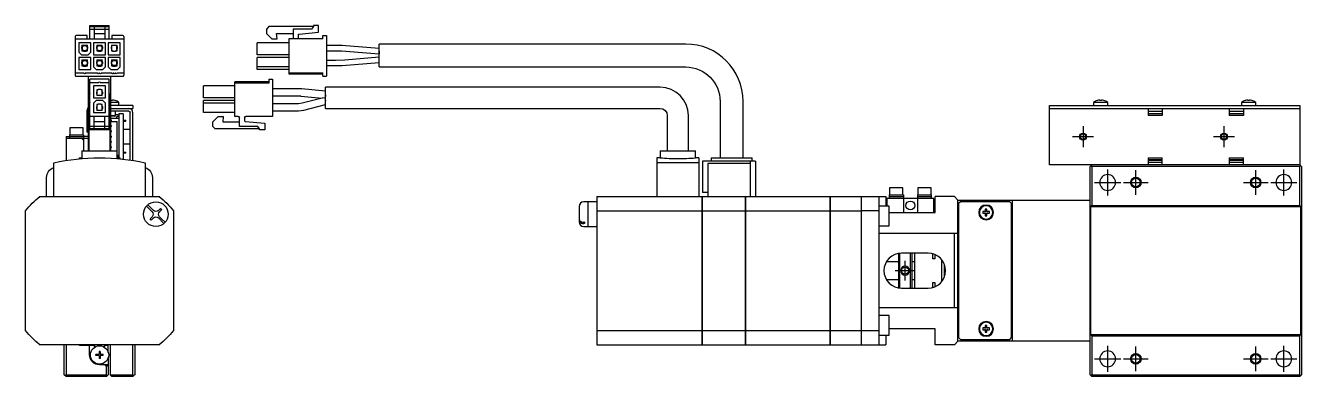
# Model space of a CAD drawing. Extents: x 0 to 745, y -8 to 241.
# Drawn here: x 383.2 to 745.3, y 80 to 179.5 of the extents above; entities that cross this region are included whole.
import ezdxf

# ---------------------------------------------------------------- set-up
doc = ezdxf.new("R2010")
doc.units = 0
doc.header["$LTSCALE"] = 0.5
doc.linetypes.add('CENTER', pattern=[50.8, 31.75, -6.35, 6.35, -6.35])
for name, color, linetype in [('MSM_CENTER', 1, 'CENTER'), ('MSM_CONTINUOUS', 7, 'CONTINUOUS'), ('MSM_NARROW', 5, 'CONTINUOUS')]:
    doc.layers.add(name, color=color, linetype=linetype)

msp = doc.modelspace()

# ---------------------------------------------------------------- linework, layer by layer
at = {"layer": 'MSM_CENTER'}
for p, q in [((683.29, 151.02), (683.29, 145.02)), ((723.29, 151.02), (723.29, 145.02)), ((680.29, 148.02), (686.29, 148.02)), ((720.29, 148.02), (726.29, 148.02)), ((690.29, 131.32), (690.29, 138.72)), ((698.29, 131.52), (698.29, 138.52)), ((732.29, 131.52), (732.29, 138.52)), ((740.29, 131.32), (740.29, 138.72)), ((686.59, 135.02), (693.99, 135.02)), ((694.79, 135.02), (701.79, 135.02)), ((728.79, 135.02), (735.79, 135.02)), ((736.59, 135.02), (743.99, 135.02)), ((632.79, 107.22), (632.79, 112.82)), ((629.99, 110.02), (635.59, 110.02)), ((690.29, 81.32), (690.29, 88.72)), ((698.29, 81.52), (698.29, 88.52)), ((732.29, 81.52), (732.29, 88.52)), ((740.29, 81.32), (740.29, 88.72)), ((686.59, 85.02), (693.99, 85.02)), ((694.79, 85.02), (701.79, 85.02)), ((728.79, 85.02), (735.79, 85.02)), ((736.59, 85.02), (743.99, 85.02))]:
    msp.add_line(p, q, dxfattribs=at)
at = {"layer": 'MSM_CONTINUOUS'}
for p, q in [((401.45, 175.72), (401.45, 179.52)), ((401.45, 179.52), (406.85, 179.52)), ((401.45, 179.22), (406.85, 179.22)), ((401.45, 178.52), (406.85, 178.52)), ((402.65, 179.22), (402.65, 175.72)), ((405.65, 179.22), (405.65, 175.72)), ((406.85, 175.72), (406.85, 179.52)), ((452.24, 179.22), (451.54, 178.52)), ((451.54, 178.52), (451.54, 177.22)), ((464.84, 179.22), (452.24, 179.22)), ((459.09, 178.52), (459.09, 176.02)), ((464.34, 178.52), (459.09, 178.52)), ((460.77, 177.12), (466.34, 177.61)), ((464.84, 179.22), (464.34, 178.52)), ((464.84, 179.52), (464.84, 179.22)), ((466.34, 179.52), (464.84, 179.52)), ((466.34, 177.61), (466.34, 179.52)), ((397.25, 176.42), (397.25, 165.42)), ((397.25, 175.72), (411.05, 175.72)), ((400.65, 176.72), (397.55, 176.72)), ((401.65, 174.62), (398.25, 174.62)), ((398.25, 174.62), (398.25, 171.97)), ((399.15, 173.97), (399.15, 173.47)), ((399.15, 173.97), (400.75, 173.97)), ((399.2, 173.97), (399.2, 172.6)), ((400.65, 175.72), (400.65, 176.72)), ((400.7, 172.6), (400.7, 173.97)), ((400.75, 173.47), (400.75, 173.97)), ((401.65, 171.97), (401.65, 174.62)), ((402.45, 174.62), (402.45, 171.22)), ((405.85, 174.62), (402.45, 174.62)), ((402.65, 177.22), (405.65, 177.22)), ((403.35, 173.97), (403.35, 173.47)), ((403.35, 173.97), (404.95, 173.97)), ((403.4, 173.97), (403.4, 172.6)), ((404.9, 172.6), (404.9, 173.97)), ((404.95, 173.47), (404.95, 173.97)), ((405.85, 171.22), (405.85, 174.62)), ((410.05, 174.62), (406.65, 174.62)), ((406.65, 174.62), (406.65, 171.22)), ((407.55, 173.97), (409.15, 173.97)), ((407.55, 173.97), (407.55, 173.47)), ((407.6, 173.97), (407.6, 172.6)), ((410.75, 176.72), (407.65, 176.72)), ((407.65, 176.72), (407.65, 175.72)), ((409.1, 172.6), (409.1, 173.97)), ((409.15, 173.47), (409.15, 173.97)), ((410.05, 171.22), (410.05, 174.62)), ((411.05, 176.42), (411.05, 165.42)), ((448.94, 171.22), (448.94, 174.62)), ((457.84, 174.62), (448.94, 174.62)), ((451.54, 177.22), (453.04, 175.72)), ((453.04, 175.72), (454.54, 175.72)), ((454.41, 177.22), (459.09, 177.22)), ((454.54, 175.72), (454.41, 177.22)), ((467.54, 175.72), (457.84, 175.72)), ((457.84, 175.72), (457.84, 165.87)), ((460.59, 176.02), (460.59, 176.92)), ((467.54, 175.72), (467.54, 176.72)), ((467.54, 176.72), (468.54, 176.72)), ((468.54, 176.72), (468.54, 165.12)), ((472.17, 173.85), (468.54, 173.85)), ((483.54, 167.77), (483.54, 174.27)), ((570.54, 174.27), (483.54, 174.27)), ((398.25, 171.97), (399, 171.22)), ((401.65, 170.42), (398.25, 170.42)), ((398.25, 170.42), (398.25, 167.02)), ((399, 171.22), (400.9, 171.22)), ((399.05, 173.47), (399.05, 172.97)), ((399.2, 173.47), (399.05, 173.47)), ((399.05, 172.97), (399.2, 172.97)), ((399.15, 172.97), (399.15, 172.32)), ((399.15, 172.32), (399.48, 172.32)), ((399.2, 172.6), (399.58, 172.22)), ((399.58, 172.22), (400.33, 172.22)), ((400.3, 172.22), (399.75, 172.37)), ((400.15, 173.82), (400.7, 173.66)), ((400.33, 172.22), (400.7, 172.6)), ((400.43, 172.32), (400.75, 172.32)), ((400.7, 173.47), (400.85, 173.47)), ((400.7, 172.97), (400.85, 172.97)), ((400.75, 172.32), (400.75, 172.97)), ((400.85, 172.97), (400.85, 173.47)), ((400.9, 171.22), (401.65, 171.97)), ((401.65, 167.02), (401.65, 170.42)), ((402.45, 171.22), (405.85, 171.22)), ((402.45, 170.42), (402.45, 167.77)), ((405.85, 170.42), (402.45, 170.42)), ((403.4, 173.47), (403.25, 173.47)), ((403.25, 173.47), (403.25, 172.97)), ((403.25, 172.97), (403.4, 172.97)), ((403.35, 172.97), (403.35, 172.32)), ((403.35, 172.32), (403.68, 172.32)), ((403.4, 172.6), (403.68, 172.32)), ((403.68, 172.32), (403.78, 172.22)), ((403.78, 172.22), (404.53, 172.22)), ((404.53, 172.22), (404.9, 172.6)), ((404.63, 172.32), (404.95, 172.32)), ((404.9, 173.47), (405.05, 173.47)), ((404.9, 172.97), (405.05, 172.97)), ((404.95, 172.32), (404.95, 172.97)), ((405.05, 172.97), (405.05, 173.47)), ((405.85, 167.77), (405.85, 170.42)), ((406.65, 171.22), (410.05, 171.22)), ((406.65, 170.42), (406.65, 167.77)), ((410.05, 170.42), (406.65, 170.42)), ((407.45, 173.47), (407.45, 172.97)), ((407.6, 173.47), (407.45, 173.47)), ((407.45, 172.97), (407.6, 172.97)), ((407.55, 172.97), (407.55, 172.32)), ((407.55, 172.32), (407.88, 172.32)), ((407.6, 172.6), (407.98, 172.22)), ((407.98, 172.22), (408.73, 172.22)), ((408.73, 172.22), (409.1, 172.6)), ((408.83, 172.32), (409.15, 172.32)), ((409.1, 173.47), (409.25, 173.47)), ((409.1, 172.97), (409.25, 172.97)), ((409.15, 172.32), (409.15, 172.97)), ((409.25, 172.97), (409.25, 173.47)), ((410.05, 167.77), (410.05, 170.42)), ((457.84, 171.22), (448.94, 171.22)), ((457.84, 170.42), (448.94, 170.42)), ((448.94, 167.02), (448.94, 170.42)), ((468.54, 172.35), (472.17, 172.35)), ((472.86, 172.32), (483.48, 171.52)), ((483.54, 173.02), (472.97, 173.82)), ((483.48, 170.52), (473.8, 169.75)), ((483.54, 172.27), (483.48, 171.52)), ((398.25, 167.02), (401.65, 167.02)), ((399.2, 169.27), (399.05, 169.27)), ((399.05, 169.27), (399.05, 168.77)), ((399.05, 168.77), (399.2, 168.77)), ((399.15, 169.77), (400.75, 169.77)), ((399.15, 169.77), (399.15, 169.27)), ((399.15, 168.77), (399.15, 168.12)), ((399.15, 168.12), (399.48, 168.12)), ((399.2, 169.77), (399.2, 168.4)), ((399.2, 168.4), (399.58, 168.02)), ((399.58, 168.02), (400.33, 168.02)), ((399.74, 169.61), (400.26, 169.77)), ((400.62, 168.31), (400.16, 168.18)), ((400.33, 168.02), (400.7, 168.4)), ((400.43, 168.12), (400.75, 168.12)), ((400.7, 168.4), (400.7, 169.77)), ((400.7, 169.27), (400.85, 169.27)), ((400.7, 168.77), (400.85, 168.77)), ((400.75, 169.27), (400.75, 169.77)), ((400.75, 168.12), (400.75, 168.77)), ((400.85, 168.77), (400.85, 169.27)), ((402.45, 167.77), (403.2, 167.02)), ((403.2, 167.02), (405.1, 167.02)), ((403.4, 169.27), (403.25, 169.27)), ((403.25, 169.27), (403.25, 168.77)), ((403.25, 168.77), (403.4, 168.77)), ((403.35, 169.77), (404.95, 169.77)), ((403.35, 169.77), (403.35, 169.27)), ((403.35, 168.77), (403.35, 168.12)), ((403.35, 168.12), (403.68, 168.12)), ((403.4, 169.77), (403.4, 168.4)), ((403.41, 169.77), (403.4, 169.69)), ((403.4, 168.4), (403.78, 168.02)), ((403.78, 168.02), (404.53, 168.02)), ((404.53, 168.02), (404.9, 168.4)), ((404.63, 168.12), (404.95, 168.12)), ((404.9, 168.4), (404.9, 169.77)), ((404.9, 169.77), (404.9, 169.69)), ((404.9, 169.27), (405.05, 169.27)), ((404.9, 168.77), (405.05, 168.77)), ((404.95, 169.27), (404.95, 169.77)), ((404.95, 168.12), (404.95, 168.77)), ((405.05, 168.77), (405.05, 169.27)), ((405.1, 167.02), (405.85, 167.77)), ((406.65, 167.77), (407.4, 167.02)), ((407.4, 167.02), (409.3, 167.02)), ((407.6, 169.27), (407.45, 169.27)), ((407.45, 169.27), (407.45, 168.77)), ((407.45, 168.77), (407.6, 168.77)), ((407.55, 169.77), (409.15, 169.77)), ((407.55, 169.77), (407.55, 169.27)), ((407.55, 168.77), (407.55, 168.12)), ((407.55, 168.12), (407.88, 168.12)), ((407.6, 169.77), (407.6, 168.4)), ((407.6, 168.4), (407.98, 168.02)), ((407.69, 168.31), (408.14, 168.18)), ((407.98, 168.02), (408.73, 168.02)), ((408.56, 169.61), (408.04, 169.77)), ((408.73, 168.02), (409.1, 168.4)), ((408.83, 168.12), (409.15, 168.12)), ((409.1, 168.4), (409.1, 169.77)), ((409.1, 169.27), (409.25, 169.27)), ((409.1, 168.77), (409.25, 168.77)), ((409.15, 169.27), (409.15, 169.77)), ((409.15, 168.12), (409.15, 168.77)), ((409.25, 168.77), (409.25, 169.27)), ((409.3, 167.02), (410.05, 167.77)), ((457.84, 167.77), (448.94, 167.77)), ((457.84, 167.02), (448.94, 167.02)), ((471.17, 169.65), (468.54, 169.65)), ((468.54, 168.15), (472.14, 168.15)), ((473.8, 169.75), (471.17, 169.65)), ((473, 168.18), (483.54, 169.02)), ((483.54, 167.77), (570.54, 167.77)), ((397.25, 166.12), (399.7, 166.12)), ((397.55, 165.12), (410.75, 165.12)), ((400.2, 166.12), (403.63, 166.12)), ((400.9, 165.12), (400.9, 144.02)), ((401.45, 149.92), (401.45, 164.32)), ((406.85, 164.32), (401.45, 164.32)), ((403.9, 163.32), (401.45, 163.32)), ((404.13, 166.12), (404.18, 166.12)), ((406.85, 163.32), (404.4, 163.32)), ((404.68, 166.12), (407.55, 166.12)), ((406.85, 149.92), (406.85, 164.32)), ((407.4, 144.02), (407.4, 165.12)), ((408.05, 166.12), (408.1, 166.12)), ((408.6, 166.12), (408.65, 166.12)), ((409.15, 166.12), (411.05, 166.12)), ((442.59, 153.72), (442.59, 163.57)), ((452.29, 163.57), (442.59, 163.57)), ((442.59, 163.32), (452.29, 163.32)), ((452.29, 163.32), (452.29, 164.32)), ((452.29, 164.32), (453.29, 164.32)), ((453.29, 164.32), (453.29, 153.72)), ((457.84, 166.12), (467.54, 166.12)), ((457.84, 165.87), (467.54, 165.87)), ((467.54, 165.12), (467.54, 166.12)), ((467.54, 165.12), (468.54, 165.12)), ((405.85, 162.42), (402.45, 162.42)), ((402.45, 162.42), (402.45, 159.02)), ((403.4, 160.67), (403.25, 160.67)), ((403.25, 160.67), (403.25, 160.17)), ((403.25, 160.17), (403.4, 160.17)), ((403.35, 161.32), (403.35, 160.67)), ((403.68, 161.32), (403.35, 161.32)), ((403.35, 160.17), (403.35, 159.67)), ((404.95, 159.67), (403.35, 159.67)), ((403.78, 161.42), (403.4, 161.05)), ((403.4, 161.05), (403.4, 159.67)), ((404.53, 161.42), (403.78, 161.42)), ((404.9, 161.05), (404.53, 161.42)), ((404.95, 161.32), (404.63, 161.32)), ((404.9, 159.67), (404.9, 161.05)), ((405.05, 160.67), (404.9, 160.67)), ((405.05, 160.17), (404.9, 160.17)), ((404.95, 160.67), (404.95, 161.32)), ((404.95, 159.67), (404.95, 160.17)), ((405.05, 160.17), (405.05, 160.67)), ((405.85, 159.02), (405.85, 162.42)), ((433.69, 159.02), (433.69, 162.42)), ((442.59, 162.42), (433.69, 162.42)), ((461.19, 161.55), (453.29, 161.55)), ((453.29, 159.55), (461.19, 159.55)), ((461.48, 161.53), (461.19, 161.55)), ((461.19, 159.55), (461.29, 159.54)), ((461.29, 159.54), (467.34, 158.96)), ((468.29, 160.87), (461.48, 161.53)), ((468.29, 159.87), (468.19, 158.87)), ((468.29, 156.02), (468.29, 162.02)), ((563.29, 162.02), (468.29, 162.02)), ((401.15, 159.02), (401.15, 144.02)), ((402.45, 159.02), (405.85, 159.02)), ((403.2, 158.22), (402.45, 157.47)), ((402.45, 157.47), (402.45, 154.82)), ((405.1, 158.22), (403.2, 158.22)), ((403.4, 156.47), (403.25, 156.47)), ((403.25, 156.47), (403.25, 155.97)), ((403.25, 155.97), (403.4, 155.97)), ((403.68, 157.12), (403.35, 157.12)), ((403.35, 157.12), (403.35, 156.47)), ((403.35, 155.97), (403.35, 155.47)), ((403.78, 157.22), (403.4, 156.85)), ((403.4, 156.85), (403.4, 155.47)), ((404.53, 157.22), (403.78, 157.22)), ((404.9, 156.85), (404.53, 157.22)), ((404.95, 157.12), (404.63, 157.12)), ((404.9, 155.47), (404.9, 156.85)), ((405.05, 156.47), (404.9, 156.47)), ((405.05, 155.97), (404.9, 155.97)), ((404.95, 156.47), (404.95, 157.12)), ((404.95, 155.47), (404.95, 155.97)), ((405.05, 155.97), (405.05, 156.47)), ((405.85, 157.47), (405.1, 158.22)), ((405.85, 154.82), (405.85, 157.47)), ((407.15, 144.02), (407.15, 159.02)), ((409.65, 157.72), (407.4, 157.72)), ((413.65, 156.82), (407.4, 156.82)), ((407.4, 156.02), (413.65, 156.02)), ((407.45, 158.28), (407.45, 158.41)), ((407.85, 158.28), (407.45, 158.28)), ((407.85, 158.41), (407.85, 158.28)), ((408.6, 158.28), (408.58, 158.28)), ((409.65, 156.82), (409.65, 157.72)), ((413.65, 156.82), (413.65, 156.02)), ((442.59, 159.02), (433.69, 159.02)), ((442.59, 159.02), (433.69, 159.02)), ((433.69, 154.82), (433.69, 158.22)), ((442.59, 158.22), (433.69, 158.22)), ((442.59, 157.47), (433.69, 157.47)), ((460.65, 157.35), (453.29, 157.35)), ((461.66, 157.47), (460.65, 157.35)), ((467.34, 158.96), (461.66, 157.47)), ((462.16, 155.54), (468.29, 157.14)), ((468.07, 159.01), (467.34, 158.96)), ((468.07, 159.01), (468.29, 158.17)), ((468.1, 158.88), (468.19, 158.87)), ((468.29, 156.02), (563.29, 156.02)), ((580.29, 158.02), (580.29, 142.02)), ((586.79, 142.02), (586.79, 158.02)), ((673.79, 156.82), (744.79, 156.82)), ((673.79, 140.02), (673.79, 156.82)), ((673.79, 156.02), (744.79, 156.02)), ((690.29, 157.72), (686.29, 157.72)), ((686.29, 157.72), (686.29, 156.82)), ((687.36, 158.28), (687.34, 158.28)), ((688.09, 158.28), (688.09, 158.41)), ((688.49, 158.28), (688.09, 158.28)), ((688.49, 158.41), (688.49, 158.28)), ((689.24, 158.28), (689.22, 158.28)), ((690.29, 156.82), (690.29, 157.72)), ((701.79, 156.02), (701.79, 154.02)), ((705.79, 156.02), (705.79, 154.02)), ((724.79, 156.02), (724.79, 154.02)), ((732.29, 157.72), (728.29, 157.72)), ((728.29, 157.72), (728.29, 156.82)), ((728.79, 156.02), (728.79, 154.02)), ((729.36, 158.28), (729.34, 158.28)), ((730.09, 158.28), (730.09, 158.41)), ((730.49, 158.28), (730.09, 158.28)), ((730.49, 158.41), (730.49, 158.28)), ((731.24, 158.28), (731.22, 158.28)), ((732.29, 156.82), (732.29, 157.72)), ((744.79, 156.82), (744.79, 140.02)), ((400.65, 149.32), (400.65, 155.62)), ((406.85, 153.72), (401.45, 153.72)), ((402.45, 154.82), (405.85, 154.82)), ((402.65, 150.22), (402.65, 153.72)), ((405.65, 152.22), (402.65, 152.22)), ((404.95, 155.47), (403.35, 155.47)), ((405.65, 150.22), (405.65, 153.72)), ((412.45, 155.22), (407.4, 155.22)), ((407.4, 154.02), (408.65, 154.02)), ((408.45, 153.82), (407.4, 153.82)), ((407.4, 153.27), (409.65, 153.27)), ((407.4, 152.77), (407.5, 152.77)), ((407.5, 152.77), (407.5, 152.27)), ((407.5, 152.27), (409.15, 152.27)), ((408.45, 153.82), (408.65, 154.02)), ((408.65, 154.02), (408.65, 155.22)), ((408.65, 154.27), (409.65, 154.27)), ((409.65, 153.73), (409.1, 153.73)), ((409.1, 153.27), (409.1, 153.73)), ((409.15, 141.81), (409.15, 152.27)), ((409.65, 154.52), (409.65, 142.02)), ((410.85, 154.52), (409.65, 154.52)), ((410.85, 154.52), (410.85, 141.64)), ((410.85, 152.65), (411.65, 152.65)), ((410.85, 152.4), (411.65, 152.4)), ((411.65, 152.4), (411.65, 152.65)), ((412.85, 141.38), (412.85, 154.82)), ((413.65, 141.26), (413.65, 154.82)), ((442.59, 154.82), (433.69, 154.82)), ((442.59, 154.82), (433.69, 154.82)), ((436.29, 152.22), (437.79, 153.72)), ((436.29, 150.92), (436.29, 152.22)), ((437.79, 153.72), (439.29, 153.72)), ((439.29, 153.72), (439.16, 152.22)), ((439.29, 153.72), (439.16, 152.22)), ((439.16, 152.22), (443.84, 152.22)), ((443.54, 153.72), (442.59, 153.72)), ((443.54, 153.72), (442.59, 153.72)), ((443.54, 153.72), (443.54, 153.72)), ((443.84, 150.92), (443.84, 153.42)), ((445.34, 153.42), (445.34, 152.52)), ((445.52, 152.32), (451.09, 151.83)), ((453.29, 153.72), (445.64, 153.72)), ((445.64, 153.72), (445.64, 153.72)), ((453.29, 153.72), (445.64, 153.72)), ((453.29, 155.35), (460.65, 155.35)), ((460.65, 155.35), (462.16, 155.54)), ((565.29, 154.02), (565.29, 144.02)), ((571.29, 144.02), (571.29, 154.02)), ((701.79, 155.22), (705.79, 155.22)), ((705.79, 154.52), (701.79, 154.52)), ((705.79, 154.02), (701.79, 154.02)), ((724.79, 155.22), (728.79, 155.22)), ((728.79, 154.52), (724.79, 154.52)), ((728.79, 154.02), (724.79, 154.02)), ((395.65, 148.52), (395.65, 147.52)), ((395.65, 148.52), (399.65, 148.52)), ((399.55, 150.52), (395.75, 150.52)), ((395.75, 150.52), (395.75, 148.52)), ((399.55, 148.52), (399.55, 150.52)), ((399.65, 148.52), (399.65, 144.02)), ((400.9, 149.32), (400.65, 149.32)), ((406.85, 150.92), (401.45, 150.92)), ((406.85, 150.22), (401.45, 150.22)), ((406.85, 149.92), (401.45, 149.92)), ((412.85, 150.02), (410.85, 150.02)), ((436.99, 150.22), (436.29, 150.92)), ((436.99, 150.22), (436.29, 150.92)), ((449.59, 150.22), (436.99, 150.22)), ((449.59, 150.22), (436.99, 150.22)), ((449.09, 150.92), (443.84, 150.92)), ((449.09, 150.92), (443.84, 150.92)), ((449.59, 150.22), (449.09, 150.92)), ((449.59, 150.22), (449.09, 150.92)), ((449.59, 149.92), (449.59, 150.22)), ((451.09, 149.92), (449.59, 149.92)), ((451.09, 149.92), (449.59, 149.92)), ((451.09, 151.83), (451.09, 149.92)), ((394.65, 148.02), (394.65, 141.26)), ((394.65, 148.02), (395.65, 148.02)), ((400.9, 147.52), (394.65, 147.52)), ((395.65, 148.02), (399.65, 148.02)), ((399.15, 147.52), (399.65, 147.02)), ((400.9, 148.02), (399.65, 148.02)), ((410.85, 146.02), (412.85, 146.02)), ((398.33, 142.02), (399.15, 142.02)), ((398.33, 142.02), (398.33, 141.73)), ((399.15, 144.02), (409.15, 144.02)), ((399.15, 144.02), (399.15, 141.81)), ((409.15, 142.77), (409.65, 142.77)), ((409.65, 142.54), (409.15, 142.54)), ((409.65, 142.32), (409.15, 142.32)), ((409.15, 142.02), (409.97, 142.02)), ((409.97, 141.73), (409.97, 142.02)), ((410.85, 143.65), (411.65, 143.65)), ((410.85, 143.4), (411.65, 143.4)), ((411.65, 143.4), (411.65, 143.65)), ((562.29, 142.02), (562.29, 131.02)), ((563.29, 142.02), (562.29, 142.02)), ((563.29, 144.02), (573.29, 144.02)), ((563.29, 144.02), (563.29, 142.02)), ((573.29, 142.02), (573.29, 144.02)), ((574.29, 142.02), (573.29, 142.02)), ((574.29, 142.02), (574.29, 131.02)), ((577.72, 142.02), (589.36, 142.02)), ((577.72, 142.02), (577.72, 141.02)), ((589.36, 141.02), (589.36, 142.02)), ((701.79, 142.02), (705.79, 142.02)), ((701.79, 142.02), (701.79, 140.02)), ((701.79, 141.52), (705.79, 141.52)), ((701.79, 141.32), (705.79, 141.32)), ((705.79, 140.02), (705.79, 142.02)), ((724.79, 142.02), (728.79, 142.02)), ((724.79, 142.02), (724.79, 140.02)), ((724.79, 141.52), (728.79, 141.52)), ((724.79, 141.32), (728.79, 141.32)), ((728.79, 140.02), (728.79, 142.02)), ((391.15, 131.02), (391.15, 140.59)), ((417.15, 140.59), (417.15, 131.02)), ((574.29, 140.59), (562.29, 140.59)), ((575.29, 141.02), (575.29, 132.22)), ((590.29, 141.02), (575.29, 141.02)), ((576.79, 140.42), (576.79, 131.02)), ((588.79, 140.42), (576.79, 140.42)), ((588.79, 141.02), (588.79, 131.02)), ((590.29, 141.02), (590.29, 131.02)), ((744.79, 140.02), (673.79, 140.02)), ((685.79, 140.02), (685.29, 139.52)), ((685.29, 80.52), (685.29, 139.52)), ((685.54, 139.77), (685.79, 139.52)), ((685.79, 139.52), (685.79, 128.52)), ((744.79, 139.52), (685.79, 139.52)), ((701.79, 140.82), (705.79, 140.82)), ((724.79, 140.82), (728.79, 140.82)), ((745.29, 139.52), (744.79, 140.02)), ((744.79, 139.52), (745.04, 139.77)), ((744.79, 128.52), (744.79, 139.52)), ((745.29, 139.52), (745.29, 80.52)), ((389.15, 131.02), (389.15, 136.44)), ((419.15, 136.44), (419.15, 131.02)), ((387.15, 131.02), (387.02, 130.89)), ((387.18, 131.02), (421.12, 131.02)), ((421.28, 130.89), (421.15, 131.02)), ((545.29, 131.02), (575.24, 131.02)), ((545.29, 131.02), (545.29, 89.02)), ((575.24, 89.02), (575.24, 131.02)), ((575.24, 130.97), (575.29, 130.97)), ((576.79, 132.22), (575.29, 132.22)), ((575.29, 131.02), (611.54, 131.02)), ((575.29, 89.02), (575.29, 131.02)), ((587.54, 89.02), (587.54, 131.02)), ((587.54, 130.97), (587.59, 130.97)), ((587.59, 89.02), (587.59, 131.02)), ((611.54, 89.02), (611.54, 131.02)), ((611.54, 130.97), (611.59, 130.97)), ((611.59, 89.02), (611.59, 131.02)), ((611.59, 131.02), (627.29, 131.02)), ((620.29, 131.02), (620.29, 89.02)), ((625.29, 131.02), (625.29, 89.02)), ((627.29, 131.02), (627.29, 128.27)), ((627.59, 130.52), (627.59, 128.27)), ((640.99, 130.52), (627.59, 130.52)), ((628.29, 131.52), (632.29, 131.52)), ((628.29, 131.52), (628.29, 130.52)), ((628.29, 131.02), (632.29, 131.02)), ((632.19, 133.52), (628.39, 133.52)), ((628.39, 133.52), (628.39, 131.52)), ((632.19, 131.52), (632.19, 133.52)), ((632.29, 131.52), (632.29, 126.52)), ((636.29, 131.52), (636.29, 126.52)), ((636.29, 131.52), (640.29, 131.52)), ((636.29, 131.02), (640.29, 131.02)), ((640.19, 133.52), (636.39, 133.52)), ((636.39, 133.52), (636.39, 131.52)), ((640.19, 131.52), (640.19, 133.52)), ((640.29, 130.52), (640.29, 131.52)), ((640.99, 126.52), (640.99, 130.52)), ((641.29, 126.52), (641.29, 131.02)), ((646.79, 131.02), (641.29, 131.02)), ((647.79, 130.02), (646.79, 131.02)), ((383.28, 127.15), (383.15, 127.02)), ((383.15, 93.05), (383.15, 126.99)), ((419.09, 126.73), (417.51, 128.31)), ((417.86, 128.67), (418.78, 127.74)), ((418.78, 127.74), (419.44, 127.08)), ((420.86, 127.08), (421.46, 127.68)), ((421.81, 127.33), (421.21, 126.73)), ((421.46, 127.68), (421.81, 127.33)), ((425.15, 127.02), (425.02, 127.15)), ((425.15, 126.99), (425.15, 93.05)), ((540.29, 128.22), (540.29, 123.82)), ((542.74, 129.52), (541.59, 129.52)), ((542.74, 129.52), (542.74, 122.52)), ((542.79, 129.47), (542.74, 129.47)), ((542.79, 129.52), (542.79, 122.52)), ((545.29, 129.52), (542.79, 129.52)), ((545.29, 126.99), (575.24, 126.99)), ((575.29, 126.99), (587.54, 126.99)), ((587.59, 126.99), (611.54, 126.99)), ((611.59, 126.99), (620.29, 126.99)), ((625.29, 127.02), (620.29, 127.02)), ((628.29, 128.27), (625.29, 128.27)), ((628.29, 122.77), (628.29, 128.27)), ((647.79, 90.02), (647.79, 130.02)), ((647.79, 130.02), (685.29, 130.02)), ((648.49, 129.52), (647.99, 129.02)), ((647.99, 129.02), (647.99, 91.02)), ((662.49, 129.52), (648.49, 129.52)), ((655.55, 126.76), (654.87, 126.76)), ((655.55, 127.44), (655.55, 126.76)), ((656.03, 126.76), (656.03, 127.44)), ((656.71, 126.76), (656.03, 126.76)), ((661.29, 129.52), (661.29, 130.02)), ((661.79, 129.52), (661.79, 130.02)), ((662.99, 129.02), (662.49, 129.52)), ((662.99, 91.02), (662.99, 129.02)), ((663.29, 90.02), (663.29, 130.02)), ((685.79, 128.52), (685.44, 128.17)), ((685.44, 128.17), (685.44, 91.87)), ((685.44, 128.17), (745.14, 128.17)), ((685.79, 128.52), (744.79, 128.52)), ((745.14, 128.17), (744.79, 128.52)), ((745.14, 91.87), (745.14, 128.17)), ((418.49, 124.71), (419.09, 125.31)), ((418.84, 124.36), (418.49, 124.71)), ((419.44, 124.96), (418.84, 124.36)), ((422.44, 123.38), (420.86, 124.96)), ((421.21, 125.31), (421.87, 124.65)), ((421.87, 124.65), (422.8, 123.73)), ((541.79, 123.73), (541.59, 123.73)), ((541.79, 123.38), (541.59, 123.38)), ((541.79, 123.73), (541.79, 123.38)), ((575.24, 126.73), (575.29, 126.73)), ((587.54, 126.73), (587.59, 126.73)), ((611.54, 126.73), (611.59, 126.73)), ((628.29, 126.52), (641.29, 126.52)), ((647.99, 124.52), (647.79, 124.52)), ((654.87, 126.28), (655.55, 126.28)), ((655.55, 126.28), (655.55, 125.6)), ((656.03, 125.6), (656.03, 126.28)), ((656.03, 126.28), (656.71, 126.28)), ((662.99, 124.52), (663.29, 124.52)), ((663.29, 123.77), (662.99, 123.77)), ((541.59, 122.52), (542.74, 122.52)), ((542.74, 122.57), (542.79, 122.57)), ((542.79, 122.52), (545.29, 122.52)), ((625.29, 122.77), (628.29, 122.77)), ((647.79, 120.52), (625.29, 120.52)), ((646.79, 99.52), (646.79, 120.52)), ((647.99, 120.02), (647.79, 120.02)), ((647.99, 117.52), (647.79, 117.52)), ((662.99, 118.27), (663.29, 118.27)), ((630.99, 112.52), (627.46, 112.52)), ((630.99, 105.08), (630.99, 114.96)), ((631.19, 114.98), (631.19, 105.06)), ((639.29, 115.02), (631.79, 115.02)), ((634.29, 105.02), (634.29, 115.02)), ((634.79, 105.02), (634.79, 115.02)), ((635.49, 112.52), (634.79, 112.52)), ((635.49, 115.02), (635.49, 105.02)), ((640.69, 113.35), (640.69, 114.82)), ((641.19, 113.37), (640.69, 113.37)), ((641.19, 113.35), (640.69, 113.35)), ((641.19, 114.65), (641.19, 113.35)), ((643.19, 106.89), (643.19, 113.15)), ((663.09, 115.02), (662.99, 115.02)), ((663.09, 105.02), (663.09, 115.02)), ((663.29, 114.82), (663.09, 115.02)), ((643.99, 108.31), (643.99, 111.73)), ((644.13, 111.27), (643.99, 111.27)), ((643.99, 108.77), (644.13, 108.77)), ((627.46, 107.52), (630.99, 107.52)), ((631.79, 105.02), (639.29, 105.02)), ((634.79, 107.52), (635.49, 107.52)), ((640.69, 106.69), (641.19, 106.69)), ((640.69, 105.22), (640.69, 106.69)), ((640.69, 106.67), (641.19, 106.67)), ((641.19, 106.69), (641.19, 105.4)), ((662.99, 105.02), (663.09, 105.02)), ((663.09, 105.02), (663.29, 105.22)), ((647.79, 102.52), (647.99, 102.52)), ((663.29, 101.77), (662.99, 101.77)), ((647.79, 99.52), (625.29, 99.52)), ((647.79, 100.02), (647.99, 100.02)), ((628.29, 97.27), (625.29, 97.27)), ((628.29, 91.77), (628.29, 97.27)), ((647.79, 95.52), (647.99, 95.52)), ((655.55, 94.44), (655.55, 93.76)), ((656.03, 93.76), (656.03, 94.44)), ((662.99, 96.27), (663.29, 96.27)), ((663.29, 95.52), (662.99, 95.52)), ((383.15, 93.02), (383.28, 92.89)), ((425.02, 92.89), (425.15, 93.02)), ((545.29, 93.05), (575.24, 93.05)), ((575.24, 93.31), (575.29, 93.31)), ((575.29, 93.05), (587.54, 93.05)), ((587.54, 93.31), (587.59, 93.31)), ((587.59, 93.05), (611.54, 93.05)), ((611.54, 93.31), (611.59, 93.31)), ((611.59, 93.05), (620.29, 93.05)), ((620.29, 93.02), (625.29, 93.02)), ((625.29, 91.77), (628.29, 91.77)), ((627.29, 91.77), (627.29, 89.02)), ((641.29, 93.52), (628.29, 93.52)), ((641.29, 89.02), (641.29, 93.52)), ((647.99, 91.02), (648.49, 90.52)), ((655.55, 93.76), (654.87, 93.76)), ((654.87, 93.28), (655.55, 93.28)), ((655.55, 93.28), (655.55, 92.6)), ((656.71, 93.76), (656.03, 93.76)), ((656.03, 92.6), (656.03, 93.28)), ((656.03, 93.28), (656.71, 93.28)), ((662.49, 90.52), (662.99, 91.02)), ((685.44, 91.87), (685.79, 91.52)), ((685.44, 91.87), (745.14, 91.87)), ((685.79, 91.52), (685.79, 80.52)), ((685.79, 91.52), (744.79, 91.52)), ((744.79, 91.52), (745.14, 91.87)), ((744.79, 80.52), (744.79, 91.52)), ((387.02, 89.15), (387.15, 89.02)), ((421.12, 89.02), (387.18, 89.02)), ((394.15, 80.52), (394.15, 89.02)), ((394.65, 89.02), (394.65, 80.52)), ((398.45, 88.82), (398.45, 89.02)), ((402.6, 88.82), (398.45, 88.82)), ((401.35, 86.12), (401.35, 88.82)), ((402.77, 88.52), (402.6, 88.82)), ((404.3, 87.12), (404.01, 87.12)), ((404.01, 87.12), (404.01, 86.33)), ((404.3, 87.12), (404.3, 86.33)), ((405.7, 88.82), (405.53, 88.52)), ((406.65, 88.82), (405.7, 88.82)), ((406.65, 86.83), (406.65, 88.82)), ((407.15, 89.02), (407.15, 80.52)), ((413.65, 80.52), (413.65, 89.02)), ((414.15, 89.02), (414.15, 80.52)), ((421.15, 89.02), (421.28, 89.15)), ((545.29, 89.02), (575.24, 89.02)), ((575.24, 89.07), (575.29, 89.07)), ((575.29, 89.02), (587.54, 89.02)), ((587.54, 89.07), (587.59, 89.07)), ((587.59, 89.02), (611.54, 89.02)), ((611.54, 89.07), (611.59, 89.07)), ((611.59, 89.02), (627.29, 89.02)), ((646.79, 89.02), (641.29, 89.02)), ((646.79, 89.02), (647.79, 90.02)), ((685.29, 90.02), (647.79, 90.02)), ((648.49, 90.52), (662.49, 90.52)), ((661.29, 90.02), (661.29, 90.52)), ((661.79, 90.02), (661.79, 90.52)), ((403.15, 85.98), (403.15, 86.27)), ((403.95, 86.27), (403.15, 86.27)), ((403.95, 85.98), (403.15, 85.98)), ((403.68, 86.27), (403.68, 85.98)), ((404.3, 86.59), (404.01, 86.59)), ((404.01, 85.92), (404.01, 85.12)), ((404.01, 85.65), (404.3, 85.65)), ((404.3, 85.12), (404.01, 85.12)), ((406.65, 83.32), (404.15, 83.32)), ((404.3, 85.92), (404.3, 85.12)), ((405.15, 86.27), (404.36, 86.27)), ((405.15, 85.98), (404.36, 85.98)), ((404.62, 86.27), (404.62, 85.98)), ((405.15, 85.98), (405.15, 86.27)), ((405.65, 83.32), (406.15, 82.82)), ((406.15, 82.82), (406.5, 83.32)), ((406.65, 85.41), (406.65, 80.52)), ((394.65, 80.02), (394.15, 80.52)), ((394.4, 80.27), (394.65, 80.52)), ((394.65, 80.52), (406.15, 80.52)), ((406.15, 80.02), (394.65, 80.02)), ((406.15, 80.52), (406.15, 82.82)), ((406.15, 80.52), (406.4, 80.27)), ((406.65, 80.52), (406.15, 80.02)), ((407.15, 80.52), (413.65, 80.52)), ((407.65, 80.02), (407.15, 80.52)), ((413.65, 80.02), (407.65, 80.02)), ((413.65, 80.52), (413.9, 80.27)), ((413.9, 80.27), (413.65, 80.02)), ((414.15, 80.52), (413.9, 80.27)), ((685.29, 80.52), (685.79, 80.02)), ((685.79, 80.52), (685.54, 80.27)), ((685.79, 80.52), (744.79, 80.52)), ((744.79, 80.02), (685.79, 80.02)), ((745.04, 80.27), (744.79, 80.52)), ((744.79, 80.02), (745.29, 80.52))]:
    msp.add_line(p, q, dxfattribs=at)
for centre, radius in [((399.95, 173.1), 0.75), ((404.15, 173.1), 0.75), ((399.95, 168.9), 0.75), ((404.15, 168.9), 0.75), ((408.35, 168.9), 0.75), ((683.29, 148.02), 0.783), ((723.29, 148.02), 0.783), ((698.29, 135.02), 1.23), ((732.29, 135.02), 1.23), ((420.15, 126.02), 3.5), ((634.29, 128.52), 1.25), ((632.79, 110.02), 1.01), ((404.15, 86.12), 2.6), ((698.29, 85.02), 1.23), ((732.29, 85.02), 1.23)]:
    msp.add_circle(centre, radius, dxfattribs=at)
at = {"layer": 'MSM_CONTINUOUS', "extrusion": (0, 0, -1)}
for centre, radius in [((-690.29, 135.02), 2.25), ((-740.29, 135.02), 2.25), ((-655.79, 126.52), 2.1), ((-655.79, 126.52), 1.9), ((-655.79, 93.52), 2.1), ((-655.79, 93.52), 1.9), ((-690.29, 85.02), 2.25), ((-740.29, 85.02), 2.25)]:
    msp.add_circle(centre, radius, dxfattribs=at)
at = {"layer": 'MSM_CONTINUOUS'}
for centre, radius, start, end in [((397.55, 176.42), 0.3, 90, 180), ((410.75, 176.42), 0.3, 0, 90), ((472.17, 163.1), 10.75, 85.7108, 90), ((570.54, 158.02), 16.25, 0, 90), ((483.48, 171.6), 0.0763, 270.802, 318.5252), ((483.48, 170.43), 0.0866, 41.9807, 86.7654), ((472.14, 178.9), 10.75, 270, 274.548), ((397.55, 165.42), 0.3, 180, 270), ((410.75, 165.42), 0.3, 270, 0), ((404.15, 159.02), 3, 154.1588, 205.8426), ((404.15, 159.02), 3, 334.1588, 25.8426), ((563.29, 154.02), 8, 0, 90), ((401.85, 155.62), 1.2, 142.3415, 180), ((407.65, 155.22), 3.19, 93.5904, 94.4896), ((407.65, 155.22), 3.19, 73.0947, 86.4096), ((407.65, 155.22), 3.2, 51.3178, 72.73), ((412.45, 154.82), 1.2, 0, 90), ((688.29, 155.22), 3.2, 107.27, 128.6822), ((688.29, 155.22), 3.19, 93.5904, 106.9053), ((688.29, 155.22), 3.19, 73.0947, 86.4096), ((688.29, 155.22), 3.2, 51.3178, 72.73), ((730.29, 155.22), 3.2, 107.27, 128.6822), ((730.29, 155.22), 3.19, 93.5904, 106.9053), ((730.29, 155.22), 3.19, 73.0947, 86.4096), ((730.29, 155.22), 3.2, 51.3178, 72.73), ((443.54, 153.42), 0.3, 0, 90), ((445.64, 153.42), 0.3, 90, 180), ((445.64, 153.42), 0.3, 90, 180), ((445.54, 152.52), 0.2, 180, 265), ((568.3, 202.04), 60.23, 265.2289, 269.9909), ((568.28, 202.06), 60.26, 270.0102, 274.77), ((541.59, 128.22), 1.3, 90, 180), ((655.79, 126.52), 0.95, 165.3667, 194.6333), ((655.79, 126.52), 0.365, 138.8496, 221.1504), ((655.79, 126.52), 0.95, 75.3667, 104.6333), ((655.79, 126.52), 0.365, 48.8496, 131.1504), ((655.79, 126.52), 0.365, 318.8496, 41.1504), ((655.79, 126.52), 0.95, 345.3667, 14.6333), ((541.04, 124.67), 0.754, 185.8166, 221.8939), ((541.04, 124.32), 0.751, 181.7681, 218.8955), ((541.59, 123.82), 1.3, 180, 270), ((541.51, 124.78), 1.41, 221.3743, 272.8178), ((541.5, 125.11), 1.39, 222.8199, 273.04), ((655.79, 126.52), 0.365, 228.8496, 311.1504), ((655.79, 126.52), 0.95, 255.3667, 284.6333), ((631.79, 110.02), 5, 90, 270), ((639.29, 110.02), 5, 270, 90), ((655.79, 93.52), 0.95, 75.3667, 104.6333), ((655.79, 93.52), 0.95, 165.3667, 194.6333), ((655.79, 93.52), 0.365, 138.8496, 221.1504), ((655.79, 93.52), 0.365, 48.8496, 131.1504), ((655.79, 93.52), 0.365, 228.8496, 311.1504), ((655.79, 93.52), 0.95, 255.3667, 284.6333), ((655.79, 93.52), 0.365, 318.8496, 41.1504), ((655.79, 93.52), 0.95, 345.3667, 14.6333), ((404.15, 89.32), 1.59, 190.893, 216.1972), ((404.15, 89.32), 1.59, 323.8028, 349.107)]:
    msp.add_arc(centre, radius, start, end, dxfattribs=at)
at = {"layer": 'MSM_CONTINUOUS', "extrusion": (0, 0, -1)}
for centre, radius, start, end in [((-458.79, 176.02), 0.3, 180, 270), ((-460.79, 176.92), 0.2, 0, 85), ((-460.89, 176.02), 0.3, 270, 0), ((-472.17, 163.1), 9.25, 90, 94.2892), ((-570.54, 158.02), 9.75, 90, 180), ((-399.95, 166.12), 0.25, 180, 0), ((-403.88, 166.12), 0.25, 180, 0), ((-404.15, 163.32), 0.25, 359.9993, 179.9993), ((-404.43, 166.12), 0.25, 180, 0), ((-407.8, 166.12), 0.25, 180, 0), ((-408.35, 166.12), 0.25, 180, 0), ((-408.9, 166.12), 0.25, 180, 0), ((-404.15, 160.55), 1, 298.9543, 318.5897), ((-404.15, 160.55), 1, 221.4089, 241.0443), ((-563.29, 154.02), 2, 90, 180), ((-404.15, 156.35), 1, 298.9543, 318.5897), ((-404.15, 156.35), 1, 221.4089, 241.0443), ((-412.45, 154.82), 0.4, 90, 180), ((-443.54, 153.42), 0.3, 90, 180), ((-443.54, 153.42), 0.3, 90, 180), ((-445.64, 153.42), 0.3, 0, 90), ((-445.64, 153.42), 0.3, 0, 90), ((-407.25, 151.02), 0.25, 126.8699, 233.1301), ((-407.25, 149.52), 0.25, 126.8699, 233.1301), ((-407.25, 148.02), 0.25, 126.8699, 233.1301), ((-407.25, 146.52), 0.25, 126.8699, 233.1301), ((-407.25, 145.02), 0.25, 126.8699, 233.1301), ((-404.15, 82.02), 60, 77.4867, 102.5133), ((-392.15, 136.44), 3, 0, 70.5288), ((-416.15, 136.44), 3, 109.4712, 180), ((-404.15, 110.02), 27, 38.9424, 51.0576), ((-404.15, 110.02), 27, 128.9424, 141.0576), ((-420.15, 127.79), 1, 225, 315), ((-418.38, 126.02), 1, 135, 225), ((-420.15, 124.25), 1, 45, 135), ((-421.92, 126.02), 1, 315, 45), ((-404.15, 110.02), 27, 308.9424, 321.0576), ((-404.15, 110.02), 27, 218.9424, 231.0576), ((-404.27, 89.44), 1.75, 322.994, 328.6217), ((-404.04, 89.44), 1.75, 211.3783, 217.006), ((-404.15, 86.12), 2.8, 270, 0), ((-403.95, 86.33), 0.06, 180, 270), ((-403.95, 85.92), 0.06, 90, 180), ((-404.36, 86.33), 0.06, 270, 0), ((-404.36, 85.92), 0.06, 0, 90)]:
    msp.add_arc(centre, radius, start, end, dxfattribs=at)
at = {"layer": 'MSM_NARROW'}
for centre, radius in [((683.29, 148.02), 1), ((723.29, 148.02), 1), ((698.29, 135.02), 1.5), ((732.29, 135.02), 1.5), ((698.29, 85.02), 1.5), ((732.29, 85.02), 1.5)]:
    msp.add_circle(centre, radius, dxfattribs=at)
at = {"layer": 'MSM_NARROW', "extrusion": (0, 0, -1)}
msp.add_circle((-632.79, 110.02), 1.25, dxfattribs=at)

doc.saveas('drawing.dxf')
